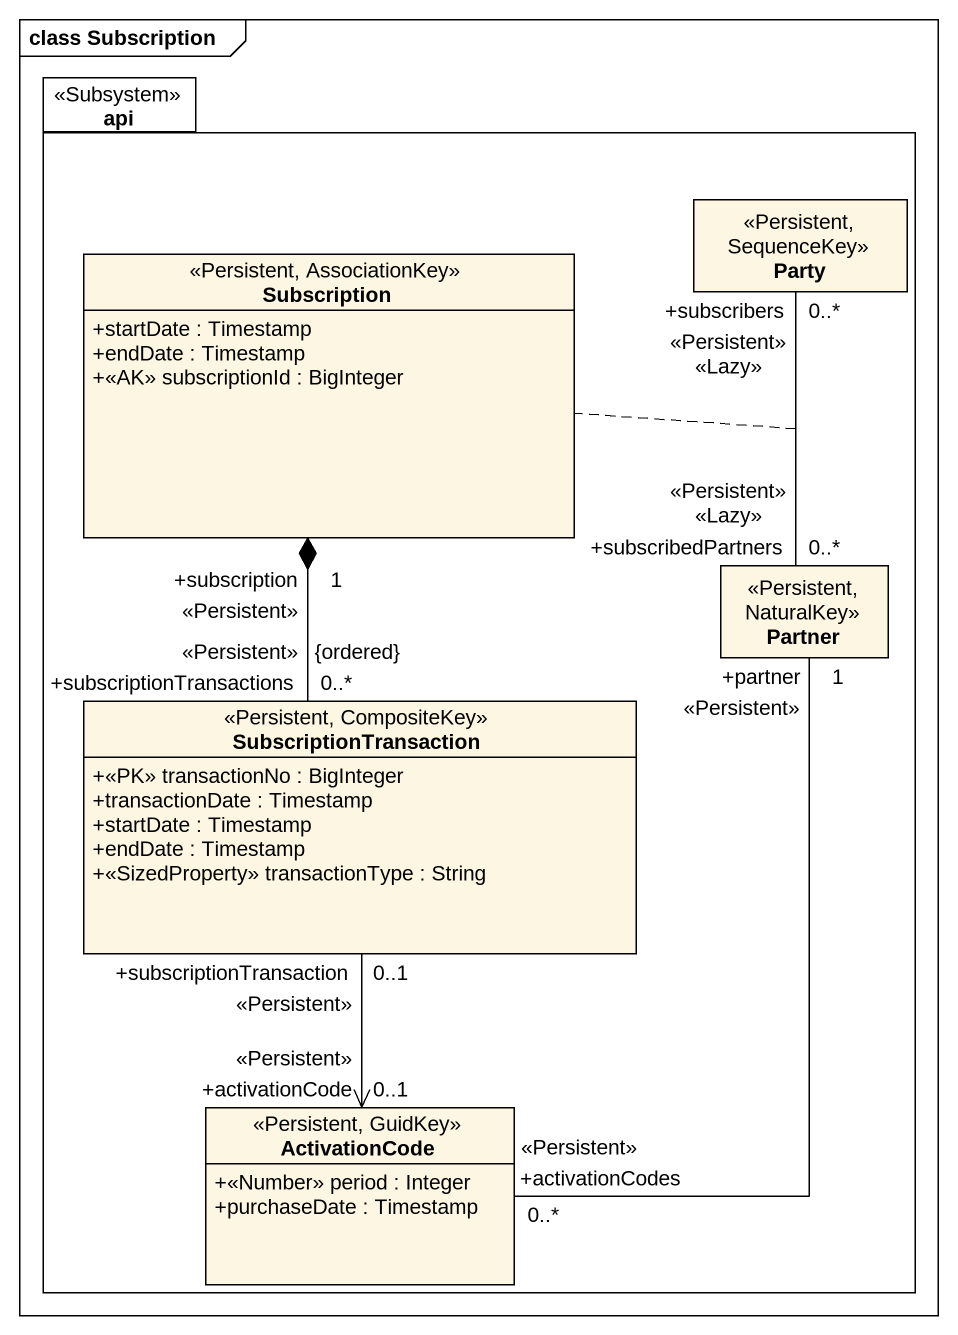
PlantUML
@startuml
mainframe class Subscription
hide circle
hide empty members
skinparam classAttributeIconSize 0
package api <<Subsystem>> {
  class Party <<Persistent, SequenceKey>>
  class Subscription <<Persistent, AssociationKey>> {
    +startDate : Timestamp
    +endDate : Timestamp
    +<<AK>> subscriptionId : BigInteger
  }
  class Partner <<Persistent, NaturalKey>>
  class SubscriptionTransaction <<Persistent, CompositeKey>> {
    +<<PK>> transactionNo : BigInteger
    +transactionDate : Timestamp
    +startDate : Timestamp
    +endDate : Timestamp
    +<<SizedProperty>> transactionType : String
  }
  class ActivationCode <<Persistent, GuidKey>> {
    +<<Number>> period : Integer
    +purchaseDate : Timestamp
  }
}
Party "<<Persistent>> <<Lazy>>\n0..*\n+subscribers" -- "0..*\n<<Persistent>> <<Lazy>>\n+subscribedPartners" Partner
(Party, Partner) .. Subscription
Subscription "<<Persistent>>\n1\n+subscription" *-- "<<Persistent>>\n0..*\n+subscriptionTransactions\n{ordered}" SubscriptionTransaction
ActivationCode "+activationCodes\n<<Persistent>>\n0..*" -up- "+partner\n<<Persistent>>\n1" Partner
ActivationCode "0..1\n<<Persistent>>\n+activationCode" <-up- "<<Persistent>>\n0..1\n+subscriptionTransaction" SubscriptionTransaction
@enduml
